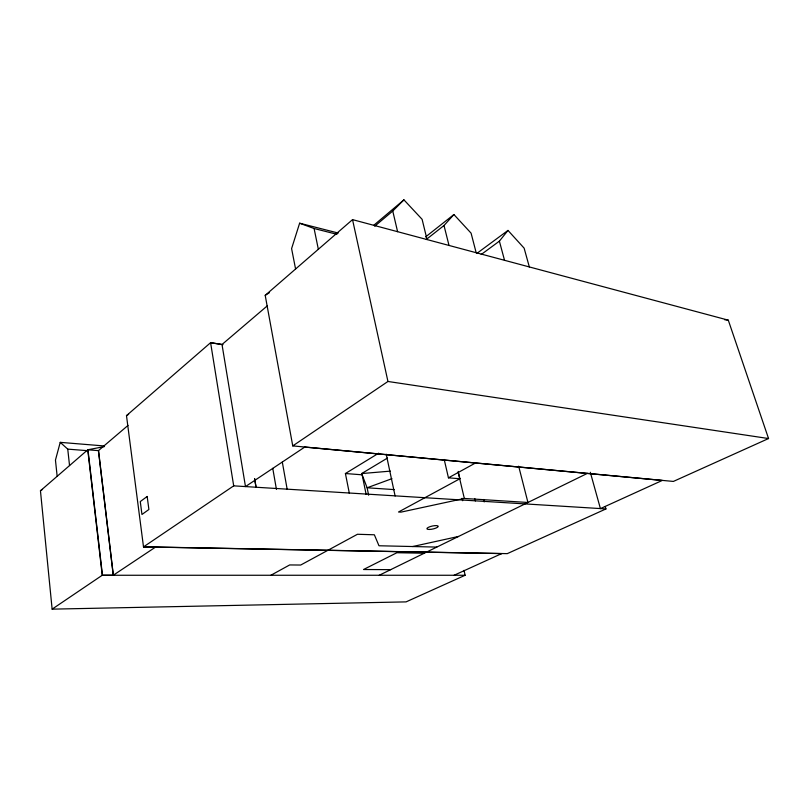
<?xml version="1.0" encoding="UTF-8"?>
<svg xmlns="http://www.w3.org/2000/svg" width="809" height="809" viewBox="0 0 809 809"><rect width="100%" height="100%" fill="white"/><g stroke="black" fill="none" stroke-linecap="round" stroke-linejoin="round"><path stroke-width="1.21" d="M104.28 445.961L60.23 442.351L55.457 460.088L57.156 476.309M338.243 233.053L299.623 223.213L291.594 248.606L295.578 269.003M481.183 254.522L499.386 241.153L507.991 230.423L524.131 248.151L529.329 266.94M426.313 239.434L444.01 225.509L453.91 214.537L471.091 233.164L476.167 252.711M374.719 226.207L392.759 211.028L403.934 199.853L422.106 219.32L427.041 239.565M501.691 553.599L143.506 546.894L126.487 415.624L210.593 342.692L223.011 344.654M265.2 295.346L352.532 219.633L728.292 320.172L768.55 438.539L673.381 481.426L292.757 445.901L265.2 295.346L269.437 292.646M40.45 490.77L87.948 449.632L102.45 575.118L52.13 609.147L40.45 490.77L42.543 489.415M143.506 546.894L233.7 485.855L210.593 342.692L222.01 344.503L267.435 305.731M98.425 450.633L113.25 575.26L102.247 575.26L87.756 449.794L98.425 450.633L128.004 425.433M373.616 225.408L403.934 199.853M425.595 236.916L453.91 214.537M476.875 253.399L507.991 230.423M292.757 445.901L387.946 381.474L768.53 438.539M304.821 447.023L245.481 486.583L222.01 344.503M155.5 547.117L113.341 575.199L98.516 450.562M349.357 493.359L345.413 473.528L378.703 453.182M368.631 495.189L367.124 487.787L361.663 473.568L387.501 458.036M126.487 415.624L128.651 414.339M270.884 575.26L289.673 564.945L300.695 565.036L357.467 534.264L374.365 534.789L378.976 545.762L436.789 547.086M444.202 459.492L448.449 477.836L475.55 462.96M458.177 471.414L459.906 478.736L398.524 512.006L400.991 512.127L464.326 498.455L527.943 502.48L518.66 466.176M379.239 575.26L587.364 473.396M454.122 575.25L501.813 553.538M464.012 570.375L465.135 575.26L406.067 601.886L52.13 609.147M391.95 478.675L367.124 487.787L394.307 489.607M412.651 546.54L458.531 536.448M87.756 449.794L104.533 446.548M361.663 473.568L390.403 471.121M102.247 575.26L465.135 575.26M390.707 569.647L363.524 569.516L396.895 552.729L424.26 553.225M143.608 546.823L507.283 553.639L605.971 508.922L233.7 485.855M345.413 473.528L362.139 474.812L366.133 494.39M60.23 442.351L67.744 449.126L87.746 450.694M448.449 477.836L459.906 478.736M304.76 447.064L662.308 480.425L600.42 508.608L590.307 472.274M724.561 319.697L728.292 320.172M299.623 223.213L314.094 228.512L336.928 234.297M605.243 506.535L605.921 508.952M499.386 241.153L504.533 260.296M444.01 225.509L449.005 245.44M483.6 499.477L484.197 501.934M474.762 498.526L475.348 500.963M458.288 472.749L464.326 498.455M462.07 498.293L462.637 500.72M392.759 211.028L397.593 231.687M352.532 219.633L387.946 381.474M386.196 454.162L395.116 496.008M314.094 228.512L318.341 249.273M282.311 462.101L287.185 489.384M272.754 468.33L276.435 489.384M254.613 478.766L256.069 487.433L254.663 478.726M67.744 449.126L69.544 465.579M147.167 496.473L140.27 501.57L141.959 514.484L148.896 509.488L147.167 496.473M429.276 529.46A5.805 1.517 -12.4 0 0 438.205 526.517A5.805 1.517 -12.4 0 0 430.176 526.608A5.805 1.517 -12.4 0 0 429.276 529.46"/></g></svg>
